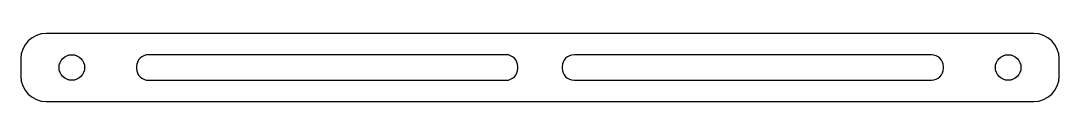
# Model space of a CAD drawing. Header units: millimetres. Extents: x -61 to 61, y -4 to 4.
import ezdxf

# ---------------------------------------------------------------- set-up
doc = ezdxf.new("R2010")
doc.units = ezdxf.units.MM

msp = doc.modelspace()

# ---------------------------------------------------------------- linework, layer by layer
at = {"color": 7, "linetype": 'Continuous', "lineweight": 25}
for p, q in [((58, 4), (-58, 4)), ((-4, 1.5), (-46, 1.5)), ((46, 1.49), (4, 1.49)), ((-61, 1), (-61, -1)), ((-47.4, 0.1), (-47.4, -0.1)), ((-2.6, -0.1), (-2.6, 0.1)), ((2.6, 0.09), (2.6, -0.09)), ((47.4, -0.09), (47.4, 0.09)), ((61, -1), (61, 1)), ((-46, -1.5), (-4, -1.5)), ((4, -1.49), (46, -1.49)), ((-58, -4), (58, -4))]:
    msp.add_line(p, q, dxfattribs=at)
for centre in [(-55, 0), (55, 0)]:
    msp.add_circle(centre, 1.5, dxfattribs=at)
for centre, radius, start, end in [((-58, 1), 3, 90, 180), ((58, 1), 3, 0, 90), ((-46, 0.1), 1.4, 90, 180), ((-4, 0.1), 1.4, 0, 90), ((4, 0.09), 1.4, 90, 180), ((46, 0.09), 1.4, 0, 90), ((-58, -1), 3, 180, 270), ((-46, -0.1), 1.4, 180, 270), ((-4, -0.1), 1.4, 270, 0), ((4, -0.09), 1.4, 180, 270), ((46, -0.09), 1.4, 270, 0), ((58, -1), 3, 270, 0)]:
    msp.add_arc(centre, radius, start, end, dxfattribs=at)

doc.saveas('drawing.dxf')
